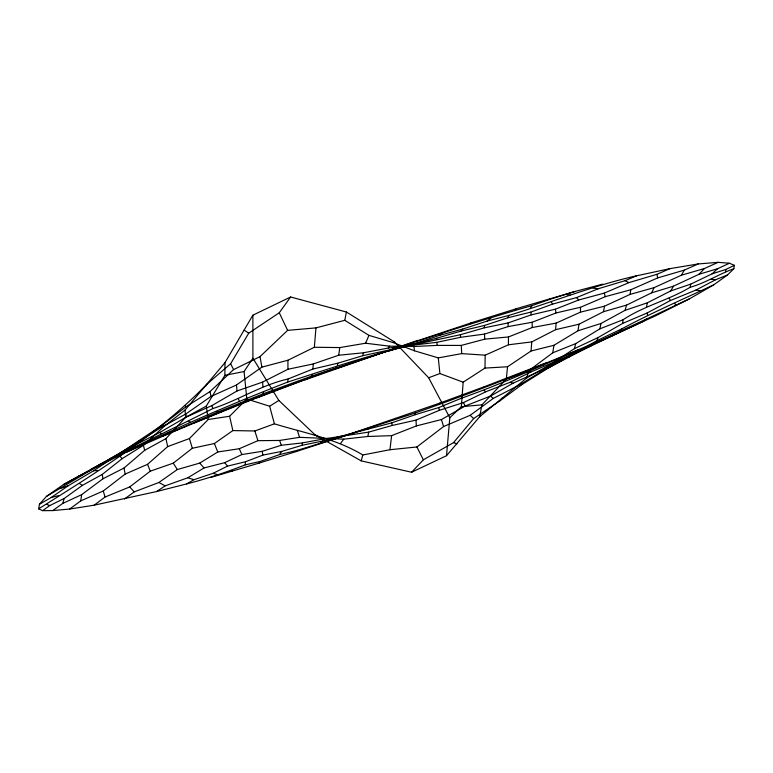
<?xml version="1.0" encoding="UTF-8"?>
<svg xmlns="http://www.w3.org/2000/svg" width="773" height="773" viewBox="0 0 773 773"><rect width="100%" height="100%" fill="white"/><g stroke="black" fill="none" stroke-linecap="round" stroke-linejoin="round"><path stroke-width="1.16" d="M39.462 504.257L51.289 497.474L67.985 485.888L93.601 470.767L161.866 425.372L185.704 406.965L210.014 391.573L233.572 369.61L260.008 356.633L287.624 330.361L315.954 327.887L344.797 320.322L368.953 335.366L393.273 342.603L414.492 350.807L438.291 357.889L461.742 353.609L485.173 355.184L508.421 344.787L508.47 336.951L532.249 327.52L556.077 323.114L580.465 312.147L604.515 306.185L630.043 294.407L654.084 287.643L681.428 275.217L704.522 268.482L718.088 262.337L729.422 263.235L734.35 265.313L733.828 268.743L727.499 274.985L713.556 284.947L689.371 298.89L655.552 315.828L556.338 361.107L530.848 372.006L509.987 382.335L485.676 391.814L463.452 402.588L439.315 410.328L415.971 420.126L392.085 425.488L368.673 432.117L323.472 438.996L302.398 442.919L281.285 445.267L262.173 451.326L241.891 454.553L224.653 462.679L204.024 467.965L187.849 477.762L165.161 485.85L156.639 491.541L94.19 505.175L69.657 509.04L52.719 510.586L42.67 510.663L38.65 508.837L39.462 504.257L46.428 496.411L63.405 484.594L133.661 445.779L160.059 432.329L186.109 417.14L211.889 405.583L237.089 390.945L262.598 382.094L287.942 369.262L313.239 363.957L338.671 355.242L363.368 352.797L388.317 348.053L436.755 342.342L460.534 337.308L484.526 334.081L508.18 326.593L532.153 322.244L556.038 312.949L580.523 307.268L605.327 296.658L630.797 289.759L657.678 277.913L684.269 270.135L698.183 263.951L718.088 262.337M52.719 510.586L62.729 503.436L81.648 494.662L102.983 478.767L123.999 468.042L144.628 450.33L165.924 438.629L185.704 417.227L206.256 406.144L224.875 375.359L224.982 362.653L252.877 315.181L290.609 296.996L346.391 312.021L394.452 341.937L428.648 377.765L449.818 417.758L446.514 455.703L411.594 472.235L361.184 460.872L315.084 434.861L278.85 400.453L252.906 358.208L252.877 315.181M580.465 312.147L580.523 307.268M449.818 417.758L461.346 406.675L463.162 382.181L484.99 368.083L485.173 355.184M156.639 491.541L186.622 483.927L193.955 479.704L213.039 473.337L227.562 466.109L245.505 461.752L262.868 455.104L281.701 451.422L302.117 445.296L322.814 440.997L391.805 422.86L415.159 414.714L415.246 413.004C483.222 389.051 550.057 362.073 616.303 333.685M63.405 484.594C135.71 445.258 211.174 411.893 287.798 382.026L287.971 379.021L312.92 369.03L337.782 363.204L362.798 355.686L460.447 334.699L484.236 327.839L507.977 322.959L531.273 314.862L555.352 309.21L578.716 299.982L604.196 293.122L628.913 282.618L656.924 274.309L670.046 268.608L698.183 263.951M312.92 369.03L313.239 363.957M508.421 344.787L531.756 341.917L555.632 329.665L556.077 323.114M91.088 469.317L105.157 461.626M484.99 368.083L507.552 366.76L531.061 350.99L531.756 341.917M46.428 496.411L134.917 444.108L161.055 427.488L185.858 413.961L210.981 396.462L236.432 385.002L261.902 367.136L287.914 360.247L314.35 347.27L315.954 327.887M287.798 382.026C320.901 371.388 353.812 360.353 387.399 351.271L387.447 350.662M446.514 455.703L479.656 416.744L481.927 404.859L506.296 379.05L507.552 366.76M186.622 483.927C206.565 478.854 225.977 472.361 245.157 464.882L245.505 461.752M302.117 445.296L302.398 442.919M94.19 505.175L105.051 497.029L129.68 486.951L150.262 471.182L173.268 463.153L192.322 448.263L214.382 443.538L232.857 430.58L254.868 430.976L274.415 423.826C304.282 432.996 335.743 438.581 362.817 454.978L389.95 449.722L391.621 435.653L416.367 425.923L441.402 419.555L465.153 406.018L490.449 396.105L513.069 383.195L538.878 371.513L561.285 359.764L642.769 321.645L646.508 319.065L689.371 298.89M479.656 416.744L526.78 377.9L549.613 364.962L574.407 348.652L598.08 337.559L622.603 323.452L623.096 319.751C643.986 305.789 668.751 300.224 690.154 287.276C705.575 283.005 718.9 274.038 733.828 268.743M69.657 509.04L80.75 500.875L81.648 494.662M484.236 327.839L484.594 325.414L507.822 317.79L530.771 312.128L552.685 304.069L576.542 297.586L598.118 288.793L624.999 280.696L636.546 275.816L670.046 268.608M338.671 355.242L339.82 347.57L365.59 343.231L389.379 346.149L413.951 346.497L437.267 345.396L461.249 345.425L484.719 339.163L508.47 336.951M531.061 350.99L553.951 345.289L578.001 330.767L578.987 324.216L603.481 311.712L626.574 305.103L651.649 292.822L673.467 286.184L699.005 274.27L717.576 268.733L729.422 263.235M725.644 271.7L725.992 269.41L734.35 265.313M506.296 379.05L528.606 370.779L552.753 352.797L553.951 345.289M630.043 294.407L630.797 289.759M337.376 365.581L337.782 363.204M603.481 311.712L604.515 306.185M344.797 320.322L346.391 312.021M362.798 355.686L363.368 352.797M124.434 499.049L134.27 491.87L158.9 482.487L177.317 469.54L199.753 463.095L217.773 451.983L239.282 448.726L257.911 440.678L279.633 440.446L299.538 437.334L343.801 439.151L367.822 436.484L368.673 432.117M690.154 287.276L690.772 284.116L712.088 273.835L725.992 269.41M552.753 352.797L575.73 343.608L599.896 328.825L600.959 323.491L625.048 310.34L647.378 302.803L670.722 290.928L690.772 284.116M646.499 306.881L647.378 302.803M526.78 377.9L528.606 370.779M126.086 452.408L217.88 411.98L263.11 393.815L263.574 392.046M574.407 348.652L575.73 343.608M361.184 460.872L362.817 454.978M625.048 310.34L626.574 305.103M62.729 503.436L64.198 498.488L82.382 485.386L102.239 474.429L122.105 458.689L143.469 445.316L164.079 426.454L185.008 410.067L224.982 362.653M436.368 339.453L436.764 338.207L461.201 331.018L484.594 325.414M415.159 414.714L438.784 407.545L461.336 398.259L461.974 396.336M161.055 427.488L161.866 425.372M263.11 393.815L311.335 376.219L362.054 359.406L362.344 358.672M411.594 472.235L423.353 459.809L453.529 442.629L473.656 418.56L499.551 401.09L522.065 384.471L547.545 368.489L596.804 340.719L598.08 337.559M507.822 317.79L508.798 315.423C551.507 302.523 592.939 285.575 636.546 275.816M365.59 343.231L368.953 335.366M483.85 387.534L484.169 386.79L546.153 362.875M439.499 403.912L439.895 403.052L484.169 386.79M651.649 292.822L654.084 287.643M681.428 275.217L684.269 270.135M311.335 376.219L312.34 374.422M388.317 348.053L389.379 346.149M205.676 386.268L206.797 384.297L230.634 363.735L248.713 333.182L279.266 312.775L290.609 296.996M670.722 290.928L673.467 286.184M547.545 368.489L549.613 364.962M80.75 500.875L103.263 491L125.178 474.071L147.556 464.331L167.673 446.591L189.443 438.552L208.246 419.497L229.6 416.251L246.838 399.052L244.094 371.523L252.906 358.208M210.749 477.482L259.158 463.075L260.25 461.442L279.43 454.63L297.479 450.282L341.782 436.716L415.246 413.004M279.43 454.63L281.701 451.422M133.661 445.779L134.917 444.108M340.468 443.586L343.801 439.151M588.668 346.961L620.033 331.153L621.753 328.883C651.678 312.852 682.83 299.296 713.556 284.947M461.201 331.018L462.756 329.056L487.125 321.075L508.798 315.423M530.355 307.915L532.336 305.49L549.719 299.402L574.754 291.537L602.805 284.116M499.551 401.09L502.208 398.047M699.005 274.27L704.522 268.482M38.65 508.837C97.562 471.82 157.866 434.6 206.797 384.297M712.088 273.835L717.576 268.733M162.494 436.214L239.166 404.395L240.567 403.11M387.399 351.271L412.415 344.429L439.18 335.482L462.756 329.056M259.158 463.075L295.914 451.645L297.479 450.282M362.054 359.406L388.626 350.691C436.272 334.786 484.082 319.297 532.336 305.49M389.95 449.722L416.889 446.978L443.596 426.541L470.187 415.304L493.3 398.404L519.272 385.041L542.24 371.069L568.551 357.339L571.073 355.338M487.125 321.075L490.865 318.225M514.538 310.147L516.451 308.688L574.754 291.537M320.447 442.774L322.814 440.997M416.763 341.057L471.356 322.795L516.451 308.688M439.18 335.482L442.001 333.443M42.67 510.663L49.675 505.6L64.198 498.488M469.327 324.158L471.356 322.795M239.166 404.395L283.498 387.418L286.329 385.592M246.838 399.052L269.632 406.221L278.85 400.453M283.498 387.418L336.081 368.122M193.453 423.16L258.878 396.916M393.273 342.603L394.452 341.937M622.603 323.452L647.185 312.959L670.404 300.533L695.884 290.088L715.672 279.72L727.499 274.985M105.138 461.916C140.744 443.518 177.152 426.841 212.797 408.588C238.548 400.24 261.39 384.964 287.971 379.021M568.551 357.339L592.562 344.99M257.37 397.776L306.775 379.041M596.804 340.719L621.753 328.883M461.336 398.259C500.981 384.287 539.216 366.644 577.817 350.043M620.033 331.153L646.508 319.065M295.914 451.645L341.782 436.716M605.346 338.787L612.39 335.704M110.897 458.225L114.288 456.824M599.896 328.825L623.096 319.751M78.102 476.439L82.585 474.709M428.648 377.765L439.885 373.552L463.162 382.181M305.316 379.775L417.816 340.304M568.715 354.247L576.677 351.396M340.593 437.247L439.895 403.052M334.351 369.127L388.626 350.691M60.362 488.43L67.985 485.888M167.316 433.199L172.949 431.402M578.001 330.767L600.959 323.491M197.956 420.763L202.226 419.41M538.385 366.276L544.308 364.441M387.969 351.251L413.284 343.666M134.666 447.345L138.512 446.263M556.338 361.107L561.285 359.764M412.415 344.429L436.764 338.207M51.289 497.474L58.912 495.532M555.632 329.665L578.987 324.216M245.157 464.882L260.25 461.442M519.272 385.041L522.065 384.471M224.875 375.359L244.094 371.523M518.538 373.697L519.978 373.494M538.878 371.513L542.24 371.069M526.78 372.48L530.848 372.006M461.346 406.675L481.927 404.859M93.601 470.767L97.765 470.457M367.822 436.484L391.621 435.653M139.111 440.6L140.899 440.542M220.749 411.903L221.242 411.903M314.35 347.27L339.82 347.57M711.121 279.285L715.672 279.72M566.512 294.619L570.078 295.015M593.046 288.068L598.118 288.793M695.884 290.088L699.942 290.677M366.673 428.88L368.025 429.121M216.005 411.516L217.88 411.98M509.987 382.335L513.069 383.195M188.052 421.43L190.448 422.097M213.039 473.337L217.155 474.477M187.849 477.762L193.955 479.704M453.529 442.629L456.872 443.847M46.989 504.392L49.675 505.6M624.999 280.696L628.913 282.618M315.084 434.861L316.737 435.75M158.9 482.487L165.161 485.85M322.254 438.233L323.472 438.996M79.774 483.647L82.382 485.386M244.191 330.129L248.713 333.182M490.449 396.105L493.3 398.404M503.465 380.442L504.344 381.263M470.187 415.304L473.656 418.56M484.091 390.268L485.676 391.814M129.68 486.951L134.27 491.87M576.542 297.586L578.716 299.982M199.753 463.095L204.024 467.965M224.653 462.679L227.562 466.109M120.23 456.466L122.105 458.689M160.059 432.329L161.084 433.614M551.294 302.224L552.685 304.069M231.33 470.39L232.016 471.337M173.268 463.153L177.317 469.54M416.889 446.978L423.353 459.809M230.634 363.735L233.572 369.61M669.234 298.165L670.404 300.533M463.452 402.588L465.153 406.018M279.266 312.775L287.624 330.361M239.282 448.726L241.891 454.553M214.382 443.538L217.773 451.983M674.887 303.403L675.505 304.968M147.556 464.331L150.262 471.182M238.345 398.626L239.147 400.887M279.633 440.446L281.285 445.267M604.196 293.122L605.327 296.658M297.354 430.406L299.538 437.334M441.402 419.555L443.596 426.541M254.868 430.976L257.911 440.678M211.889 405.583L212.797 408.588M189.443 438.552L192.322 448.263M103.263 491L105.051 497.029M163.374 423.913L164.079 426.454M269.632 406.221L274.415 423.826M549.555 298.716L549.719 299.402M143.469 445.316L144.628 450.33M229.6 416.251L232.857 430.58M165.924 438.629L167.673 446.591M656.924 274.309L657.678 277.913M210.014 391.573L210.981 396.462M123.999 468.042L125.178 474.071M185.433 405.554L185.704 406.965M438.784 407.545L439.315 410.328M647.185 312.959L647.6 315.239M530.771 312.128L531.273 314.862M262.173 451.326L262.868 455.104M555.352 309.21L556.038 312.949M260.008 356.633L261.902 367.136M102.239 474.429L102.983 478.767M436.755 342.342L437.267 345.396M206.256 406.144L208.246 419.497M413.951 346.497L414.492 350.807M236.432 385.002L237.089 390.945M391.805 422.86L392.085 425.488M438.291 357.889L439.885 373.552M185.008 410.067L185.704 417.227M185.858 413.961L186.109 417.14M262.598 382.094L262.936 386.78M415.971 420.126L416.367 425.923M461.249 345.425L461.742 353.609M507.977 322.959L508.18 326.593M484.526 334.081L484.719 339.163M460.447 334.699L460.534 337.308M532.153 322.244L532.249 327.52M287.914 360.247L287.942 369.262"/></g></svg>
